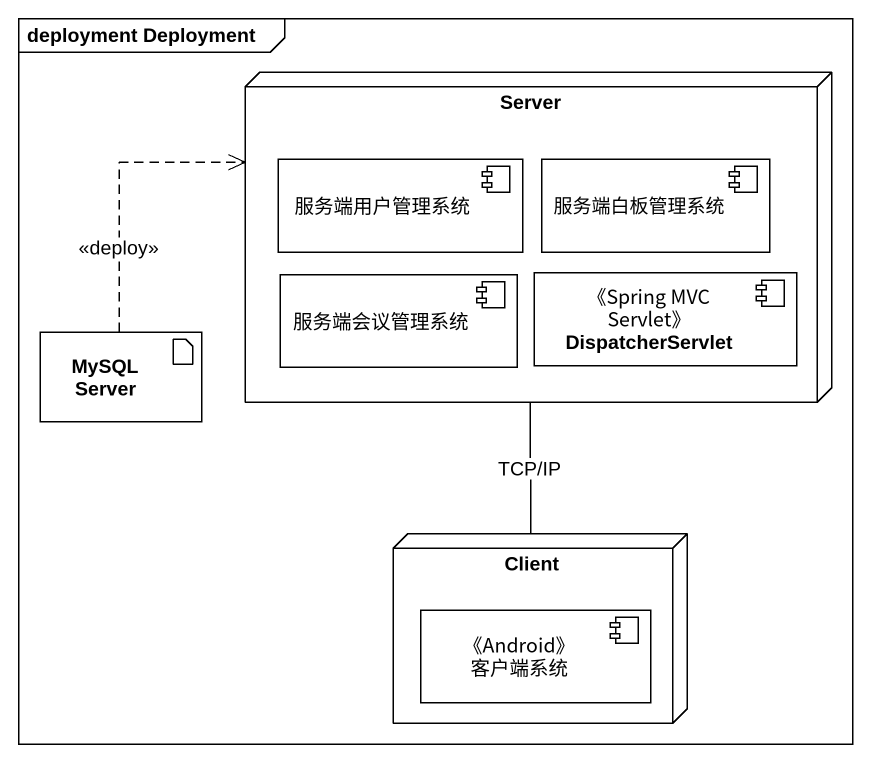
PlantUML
@startuml
mainframe deployment Deployment
node Server {
  component 服务端用户管理系统
  component 服务端白板管理系统
  component 服务端会议管理系统
  component "《Spring MVC Servlet》 DispatcherServlet" as Spring_MVC_Servlet
}
artifact "MySQL Server" as MySQL_Server
node Client {
  component "《Android》 客户端系统" as Android_客户端系统
}
Server -- Client : TCP/IP
MySQL_Server .right.> Server : <<deploy>>
@enduml
